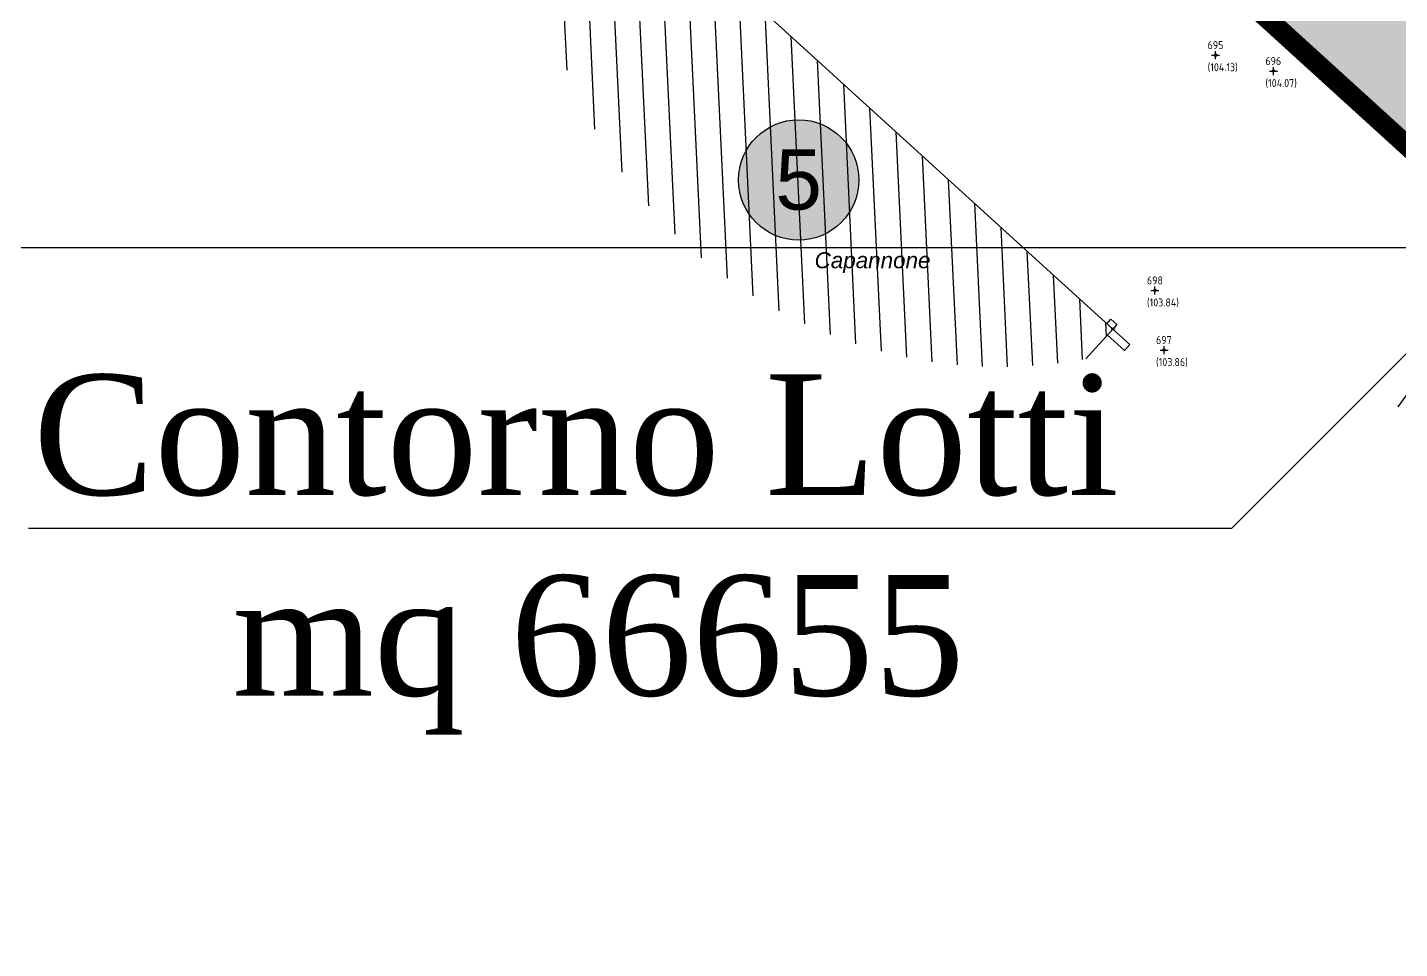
# Model space of a CAD drawing. Extents: x 9555 to 11275, y -8412 to -6382.
# Drawn here: x 10419.1 to 10487.6, y -8019.2 to -7973.3 of the extents above; entities that cross this region are included whole.
import ezdxf
from ezdxf.enums import TextEntityAlignment as Align

# ---------------------------------------------------------------- set-up
doc = ezdxf.new("R2010")
doc.units = 0
doc.header["$MEASUREMENT"] = 0
doc.header["$XCLIPFRAME"] = 2
doc.header["$PDMODE"] = 33
doc.header["$PDSIZE"] = 0.12
doc.linetypes.add('DASHEDX2', pattern=[1.5, 1, -0.5])
doc.linetypes.add('PHANTOM2', pattern=[1.25, 0.625, -0.125, 0.125, -0.125, 0.125, -0.125])
doc.layers.get('0').update_dxf_attribs({"color": 53, "lineweight": 50})
for name, color, linetype in [('01_PROG', 7, 'Continuous'), ('02_CAT', 7, 'Continuous'), ('Conf Lotti-Retino', 253, 'Continuous'), ('Conf Lotti_xLIMITE Comparto', 30, 'DASHEDX2'), ('GEI-Nome_P', 6, 'Continuous'), ('GEI-Punti', 7, 'Continuous'), ('Gei-Punti_3D', 3, 'Continuous'), ('GEI-Quote_P', 3, 'Continuous'), ('GEI-Simboli', 6, 'Continuous'), ('Immagine', 181, 'Continuous'), ('Ril-Fabbr_Num', 7, 'Continuous'), ('Ril-Fabbr_Retino', 8, 'Continuous')]:
    doc.layers.add(name, color=color, linetype=linetype)
for name, color, linetype, lineweight in [('Conf Lotti', 2, 'PHANTOM2', 30), ('Fr02 Fgl. 957E', 150, 'Continuous', 30), ('Ril-Fabbr', 9, 'Continuous', 30)]:
    doc.layers.add(name, color=color, linetype=linetype, lineweight=lineweight)
doc.layers.add('Gei-Nome_p(OFF)', color=251, linetype='Continuous', plot=False)
doc.styles.add('Arial', font='arial.ttf')
doc.styles.add('ArialCorsivo', font='ariali.ttf')
doc.styles.get("Standard").update_dxf_attribs({"font": 'isocp.shx'})
doc.styles.add('TNR', font='times.ttf')
picture_1 = doc.add_image_def('image1.png', size_in_pixel=(3510, 4950))
picture_2 = doc.add_image_def('image2.png', size_in_pixel=(4950, 3510))
picture_3 = doc.add_image_def('image3.png', size_in_pixel=(3510, 4950))

# ---------------------------------------------------------------- blocks, each defined once
blk = doc.blocks.new('FabbrTeatro-N')
at = {"layer": 'Ril-Fabbr_Num'}
h = blk.add_hatch(color=152, dxfattribs=at)
edge = h.paths.add_edge_path()
edge.add_arc((0, 0), 1, 0, 360)
blk.add_circle((0, 0), 1, dxfattribs=at)
at = {"layer": 'Ril-Fabbr_Num', "style": 'Arial'}
blk.add_attdef('Num', text='', height=1, dxfattribs=at).set_placement((0, 0), align=Align.MIDDLE)
blk = doc.blocks.new('20043-1_Prog-Confini')
at = {"layer": 'Conf Lotti-Retino'}
blk.add_hatch(color=41, dxfattribs=at).paths.add_polyline_path([(10455.053, -7949.315), (10542.721, -8029.042), (10562.905, -8006.848), (10508.899, -7957.733), (10535.138, -7928.88), (10501.476, -7898.267)])
at = {"layer": 'Conf Lotti'}
blk.add_line((10443.955, -7939.223), (10542.721, -8029.042), dxfattribs=at)
at = {"layer": 'Conf Lotti_xLIMITE Comparto', "const_width": 1}
blk.add_lwpolyline([(10220.161, -8076.806), (10388.565, -7891.63), (10442.571, -7940.744), (10443.955, -7939.223), (10542.721, -8029.042), (10562.905, -8006.848), (10508.899, -7957.733), (10535.138, -7928.88), (10501.476, -7898.267), (10547.189, -7848.002), (10411.97, -7725.031), (10340.578, -7745.23), (10225.512, -7871.756), (10219.572, -7866.354), (10165.524, -7925.785), (10195.694, -7953.18), (10145.19, -8008.626)], close=True, dxfattribs=at)
at = {"layer": 'Conf Lotti_xLIMITE Comparto', "linetype": 'Continuous'}
blk.add_lwpolyline([(10419.196, -7998.275), (10479.196, -7998.275), (10493.338, -7984.133), (10487.46, -7992.223)], dxfattribs=at)
at = {"layer": 'Conf Lotti_xLIMITE Comparto', "linetype": 'Continuous', "insert": (10414.802, -7990.617), "char_height": 6, "width": 65.63482, "attachment_point": 1, "style": 'TNR'}
blk.add_mtext('\\pxqc;Contorno Lotti  mq 66655', dxfattribs=at)
blk = doc.blocks.new('-Fgl. 957D Estratto Foglio Intero_PostFR1')
at = {"layer": 'Immagine'}
image = blk.add_image(picture_1, insert=(10047.107, -8052.467), size_in_units=(594.323, 838.148), rotation=0.001621, dxfattribs=at)
image.set_boundary_path([(307.502, 335.181), (3170.12, 4586.921)])
image.dxf.flags = 15
blk = doc.blocks.new('-Fgl. 957E Estratto Foglio Intero_PostFR2')
at = {"layer": 'Immagine'}
image = blk.add_image(picture_2, insert=(9917.284, -8422.509), size_in_units=(838.183, 594.348), rotation=0.00109, dxfattribs=at)
image.set_boundary_path([(308.756, 193.629), (4680.161, 3410.458)])
image.dxf.flags = 15
blk = doc.blocks.new('-Fgl. 958 Estratto Foglio Intero_PostFR3')
at = {"layer": 'Immagine'}
image = blk.add_image(picture_3, insert=(9716.786, -8308.175), size_in_units=(1485.814, 2095.379), rotation=-0.001044, dxfattribs=at)
image.set_boundary_path([(486.986, 415.0435), (2987.88, 4584.8433)])
image.dxf.flags = 15
blk = doc.blocks.new('- Fogli_Unione (Estratti_20043_SpostatoComeAll.957E_SuRIL_PostFR1-FR2-FR3 (2021-02-08)')
for name in ['-Fgl. 958 Estratto Foglio Intero_PostFR3', '-Fgl. 957D Estratto Foglio Intero_PostFR1', '-Fgl. 957E Estratto Foglio Intero_PostFR2']:
    blk.add_blockref(name, (0, 0))
blk = doc.blocks.new('2493-1_PostFRAZ')
at = {"layer": 'Fr02 Fgl. 957E'}
blk.add_lwpolyline([(10480.592, -7972.541), (10488.244, -7979.499)], dxfattribs=at)
at = {"layer": '02_CAT'}
blk.add_blockref('- Fogli_Unione (Estratti_20043_SpostatoComeAll.957E_SuRIL_PostFR1-FR2-FR3 (2021-02-08)', (2.401, 6.764), dxfattribs=at)

msp = doc.modelspace()

# ---------------------------------------------------------------- hatches: boundary and pattern name
at = {"layer": 'Ril-Fabbr_Retino'}
h = msp.add_hatch(dxfattribs=at)
h.set_pattern_fill('ANSI31', color=256, scale=10, angle=47.7)
h.paths.add_polyline_path([(10445.915, -7963.482), (10444.569, -7964.962, 0.497722), (10471.912, -7989.835), (10473.258, -7988.356)])

# ---------------------------------------------------------------- linework, layer by layer
at = {"layer": 'Gei-Nome_p(OFF)'}
for p in [(10481.266, -7975.494), (10475.357, -7986.429)]:
    msp.add_point(p, dxfattribs=at)
at = {"layer": 'GEI-Punti'}
msp.add_point((10473.258, -7988.356), dxfattribs=at)
at = {"layer": 'Gei-Punti_3D'}
for p in [(10478.382, -7974.702, 104.13), (10481.266, -7975.494, 104.071), (10475.358, -7986.429, 103.844), (10475.812, -7989.402, 103.862)]:
    msp.add_point(p, dxfattribs=at)
at = {"layer": 'GEI-Simboli'}
for p, q in [((10478.182, -7974.702), (10478.582, -7974.702)), ((10478.382, -7974.902), (10478.382, -7974.502)), ((10481.066, -7975.494), (10481.466, -7975.494)), ((10481.266, -7975.694), (10481.266, -7975.294)), ((10475.157, -7986.429), (10475.557, -7986.429)), ((10475.357, -7986.629), (10475.357, -7986.229)), ((10475.811, -7989.602), (10475.811, -7989.202)), ((10475.612, -7989.402), (10476.012, -7989.402))]:
    msp.add_line(p, q, dxfattribs=at)
at = {"layer": 'Ril-Fabbr'}
msp.add_lwpolyline([(10444.569, -7964.962), (10445.915, -7963.482), (10473.258, -7988.356), (10471.912, -7989.835)], dxfattribs=at)
at = {"layer": 'Ril-Fabbr', "color": 7}
for points in [[(10472.962, -7988.087), (10473.164, -7987.865), (10473.459, -7988.134), (10473.258, -7988.356)], [(10473.258, -7988.356), (10474.108, -7989.13), (10473.839, -7989.425), (10472.988, -7988.652)]]:
    msp.add_lwpolyline(points, dxfattribs=at)

# ---------------------------------------------------------------- block references
at = {"layer": '01_PROG'}
msp.add_blockref('20043-1_Prog-Confini', (0, 0), dxfattribs=at)
at = {"layer": '02_CAT'}
msp.add_blockref('2493-1_PostFRAZ', (0, 0), dxfattribs=at)
at = {"layer": 'Ril-Fabbr_Num', "xscale": 3, "yscale": 3, "zscale": 3}
msp.add_blockref('FabbrTeatro-N', (10457.593, -7980.921), dxfattribs=at).add_auto_attribs({'Num': '5'})

# ---------------------------------------------------------------- texts
at = {"layer": 'GEI-Nome_P'}
for s, p in [('695', (10477.982, -7974.402)), ('696', (10480.866, -7975.194)), ('698', (10474.957, -7986.129)), ('697', (10475.412, -7989.102))]:
    msp.add_text(s, height=0.4, dxfattribs=at).set_placement(p)
at = {"layer": 'GEI-Quote_P'}
for s, p in [('(104.13)', (10477.982, -7975.502)), ('(104.07)', (10480.866, -7976.294)), ('(103.84)', (10474.958, -7987.229)), ('(103.86)', (10475.412, -7990.202))]:
    msp.add_text(s, height=0.4, dxfattribs=at).set_placement(p)
at = {"layer": 'Ril-Fabbr', "color": 7, "style": 'ArialCorsivo'}
msp.add_text('Capannone', height=0.8, dxfattribs=at).set_placement((10458.387, -7985.322))

doc.saveas('drawing.dxf')
